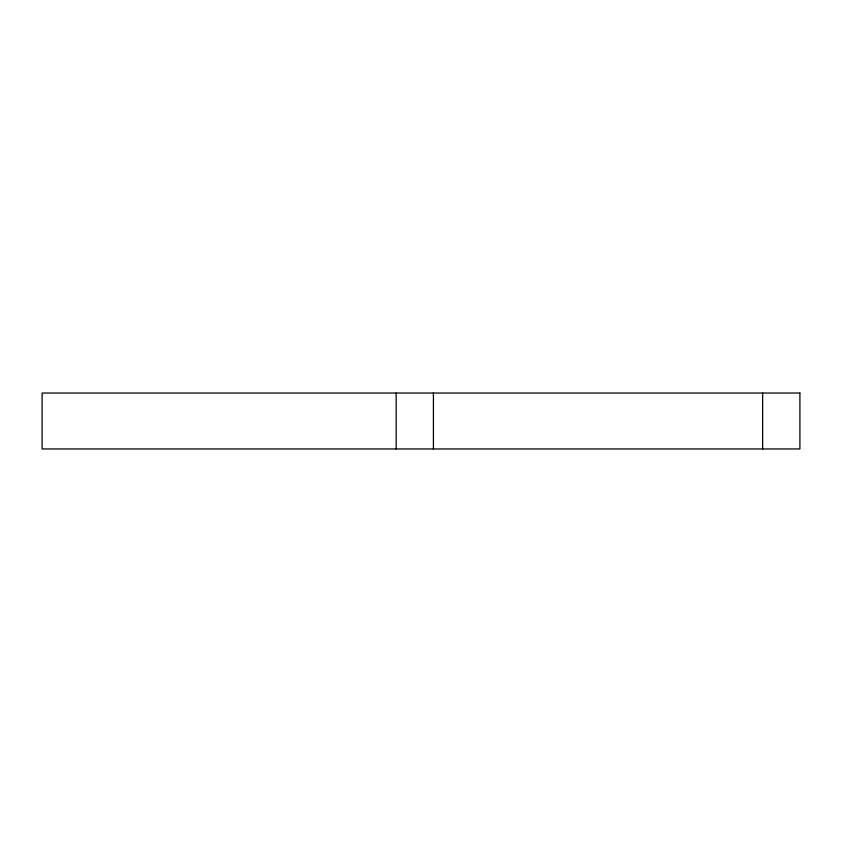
<?xml version="1.0" encoding="UTF-8"?>
<svg xmlns="http://www.w3.org/2000/svg" width="842" height="842" viewBox="0 0 842 842"><rect width="100%" height="100%" fill="white"/><g stroke="black" fill="none" stroke-linecap="round" stroke-linejoin="round"><path stroke-width="1.26" d="M762.631 393.046L762.631 448.954M433.42 393.046L433.42 448.954M396.161 393.046L396.161 448.954M799.9 393.046L42.1 393.046L42.1 448.954L799.9 448.954L799.9 393.046"/></g></svg>
